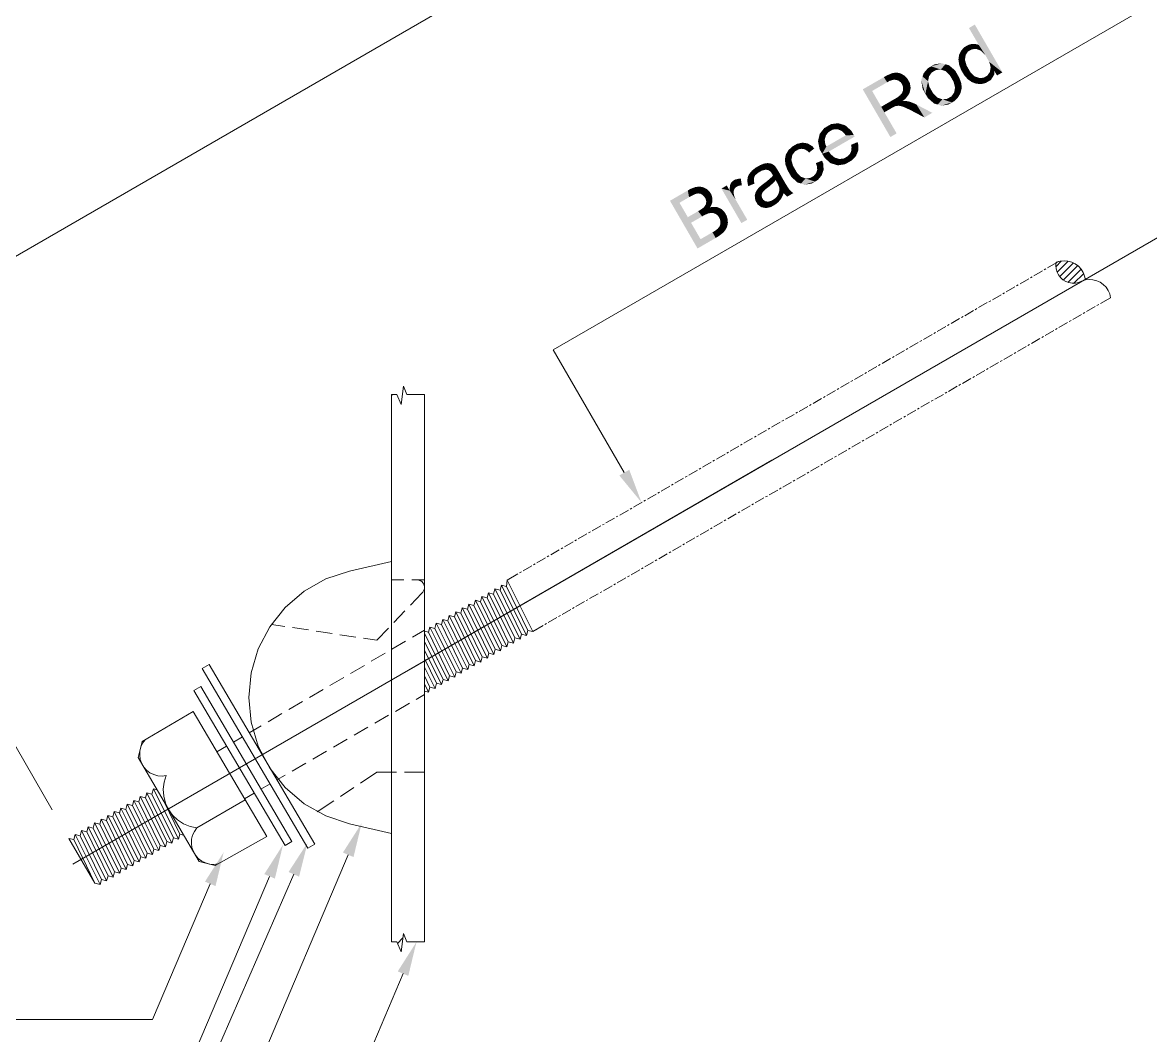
# Model space of a CAD drawing. Header units: millimetres. Extents: x 2 to 579, y 1 to 405.
# Drawn here: x 226.2 to 243.89, y 95.89 to 111.78 of the extents above; entities that cross this region are included whole.
import ezdxf

# ---------------------------------------------------------------- set-up
doc = ezdxf.new("R2010")
doc.units = ezdxf.units.MM
doc.linetypes.add('XKITLINE00', pattern=[0])
doc.layers.add('LinkedObject', color=7, linetype='Continuous', lineweight=0)

# ---------------------------------------------------------------- blocks, each defined once
blk = doc.blocks.new('*A4')
at = {"layer": 'LinkedObject'}
for color, points in [(7, [(241.133, 111.748), (241.197, 111.426), (241.041, 111.694)]), (7, [(241.133, 111.748), (241.298, 111.269), (241.197, 111.426)]), (7, [(241.298, 111.269), (241.133, 111.748), (241.566, 110.999)]), (7, [(241.029, 111.428), (241.089, 111.361), (241.004, 111.414)]), (7, [(241.078, 111.443), (241.089, 111.361), (241.029, 111.428)]), (7, [(241.103, 111.444), (241.089, 111.361), (241.078, 111.443)]), (7, [(241.103, 111.444), (241.157, 111.366), (241.089, 111.361)]), (7, [(241.128, 111.445), (241.157, 111.366), (241.103, 111.444)]), (7, [(241.175, 111.436), (241.157, 111.366), (241.128, 111.445)]), (7, [(241.197, 111.426), (241.157, 111.366), (241.175, 111.436)]), (7, [(241.157, 111.366), (241.197, 111.426), (241.193, 111.352)]), (7, [(241.193, 111.352), (241.197, 111.426), (241.229, 111.339)]), (7, [(241.197, 111.426), (241.298, 111.269), (241.229, 111.339)]), (7, [(240.887, 111.276), (240.984, 111.234), (240.876, 111.202)]), (7, [(240.99, 111.271), (240.887, 111.276), (240.904, 111.309)]), (7, [(240.984, 111.234), (240.887, 111.276), (240.99, 111.271)]), (7, [(240.921, 111.343), (241.027, 111.326), (240.904, 111.309)]), (7, [(240.904, 111.309), (241.027, 111.326), (240.99, 111.271)]), (7, [(240.971, 111.395), (241.027, 111.326), (240.921, 111.343)]), (7, [(241.004, 111.414), (241.027, 111.326), (240.971, 111.395)]), (7, [(241.004, 111.414), (241.089, 111.361), (241.057, 111.343)]), (7, [(241.027, 111.326), (241.004, 111.414), (241.057, 111.343)]), (7, [(241.298, 111.269), (241.566, 110.999), (241.33, 111.214)]), (7, [(240.448, 111.093), (240.313, 110.934), (240.398, 111.064)]), (7, [(240.458, 110.997), (240.313, 110.934), (240.448, 111.093)]), (7, [(240.616, 111.141), (240.448, 111.093), (240.504, 111.125)]), (7, [(240.673, 111.125), (240.448, 111.093), (240.616, 111.141)]), (7, [(240.598, 111.043), (240.448, 111.093), (240.673, 111.125)]), (7, [(240.448, 111.093), (240.526, 111.036), (240.492, 111.017)]), (7, [(240.526, 111.036), (240.448, 111.093), (240.598, 111.043)]), (7, [(240.458, 110.997), (240.448, 111.093), (240.492, 111.017)]), (7, [(240.598, 111.043), (240.673, 111.125), (240.636, 111.031)]), (7, [(240.673, 111.125), (240.673, 111.018), (240.636, 111.031)]), (7, [(240.824, 111.028), (240.673, 111.125), (240.73, 111.109)]), (7, [(240.861, 110.964), (240.673, 111.125), (240.824, 111.028)]), (7, [(240.74, 110.955), (240.673, 111.125), (240.861, 110.964)]), (7, [(240.673, 111.018), (240.673, 111.125), (240.74, 110.955)]), (7, [(240.876, 111.202), (240.984, 111.234), (240.882, 111.161)]), (7, [(240.882, 111.161), (240.984, 111.234), (240.978, 111.197)]), (7, [(240.978, 111.197), (240.94, 110.999), (240.882, 111.161)]), (7, [(240.882, 111.161), (240.94, 110.999), (240.887, 111.121)]), (7, [(240.887, 111.121), (240.94, 110.999), (240.916, 111.039)]), (7, [(241.003, 111.107), (240.94, 110.999), (240.978, 111.197)]), (7, [(240.94, 110.999), (241.003, 111.107), (241.034, 111.053)]), (7, [(241.33, 111.214), (241.566, 110.999), (241.359, 111.163)]), (7, [(241.359, 111.163), (241.566, 110.999), (241.382, 111.076)]), (7, [(241.382, 111.076), (241.441, 111.019), (241.375, 111.039)]), (7, [(241.382, 111.076), (241.566, 110.999), (241.441, 111.019)]), (7, [(239.759, 110.843), (239.376, 110.732), (239.707, 110.923)]), (7, [(239.871, 110.991), (239.707, 110.923), (239.839, 110.986)]), (7, [(239.871, 110.885), (239.707, 110.923), (239.871, 110.991)]), (7, [(239.839, 110.986), (239.707, 110.923), (239.757, 110.952)]), (7, [(239.707, 110.923), (239.801, 110.867), (239.759, 110.843)]), (7, [(239.801, 110.867), (239.707, 110.923), (239.871, 110.885)]), (7, [(239.903, 110.996), (239.9, 110.879), (239.871, 110.991)]), (7, [(239.871, 110.991), (239.9, 110.879), (239.871, 110.885)]), (7, [(239.9, 110.879), (239.903, 110.996), (239.929, 110.873)]), (7, [(239.995, 110.968), (239.903, 110.996), (239.965, 110.984)]), (7, [(239.929, 110.873), (239.903, 110.996), (239.995, 110.968)]), (7, [(239.995, 110.968), (239.974, 110.841), (239.929, 110.873)]), (7, [(240.025, 110.951), (239.974, 110.841), (239.995, 110.968)]), (7, [(240.073, 110.904), (239.974, 110.841), (240.025, 110.951)]), (7, [(240.091, 110.873), (239.974, 110.841), (240.073, 110.904)]), (7, [(240.313, 110.934), (240.358, 110.663), (240.292, 110.874)]), (7, [(240.398, 111.064), (240.313, 110.934), (240.33, 110.985)]), (7, [(240.416, 110.938), (240.313, 110.934), (240.458, 110.997)]), (7, [(240.313, 110.934), (240.416, 110.938), (240.408, 110.899)]), (7, [(240.4, 110.86), (240.358, 110.663), (240.313, 110.934)]), (7, [(240.4, 110.86), (240.313, 110.934), (240.408, 110.899)]), (7, [(240.74, 110.955), (240.861, 110.964), (240.769, 110.905)]), (7, [(240.861, 110.964), (240.8, 110.852), (240.769, 110.905)]), (7, [(240.8, 110.852), (240.861, 110.964), (240.823, 110.759)]), (7, [(240.823, 110.759), (240.861, 110.964), (240.925, 110.781)]), (7, [(240.923, 110.82), (240.861, 110.964), (240.891, 110.912)]), (7, [(240.925, 110.781), (240.861, 110.964), (240.923, 110.82)]), (7, [(241.064, 111.001), (240.94, 110.999), (241.034, 111.053)]), (7, [(240.94, 110.999), (241.064, 111.001), (240.964, 110.957)]), (7, [(240.964, 110.957), (241.064, 111.001), (241.021, 110.892)]), (7, [(241.021, 110.892), (241.064, 111.001), (241.054, 110.869)]), (7, [(241.054, 110.869), (241.064, 111.001), (241.131, 110.936)]), (7, [(241.131, 110.936), (241.159, 110.82), (241.054, 110.869)]), (7, [(241.168, 110.923), (241.159, 110.82), (241.131, 110.936)]), (7, [(241.159, 110.82), (241.168, 110.923), (241.196, 110.818)]), (7, [(241.196, 110.818), (241.168, 110.923), (241.204, 110.91)]), (7, [(241.204, 110.91), (241.336, 110.851), (241.196, 110.818)]), (7, [(241.271, 110.914), (241.336, 110.851), (241.204, 110.91)]), (7, [(241.336, 110.851), (241.271, 110.914), (241.301, 110.931)]), (7, [(241.331, 110.949), (241.336, 110.851), (241.301, 110.931)]), (7, [(241.331, 110.949), (241.441, 111.019), (241.336, 110.851)]), (7, [(241.368, 111.003), (241.441, 111.019), (241.331, 110.949)]), (7, [(241.336, 110.851), (241.441, 111.019), (241.386, 110.88)]), (7, [(241.441, 111.019), (241.368, 111.003), (241.375, 111.039)]), (7, [(241.386, 110.88), (241.441, 111.019), (241.438, 110.964)]), (7, [(241.441, 111.019), (241.566, 110.999), (241.481, 110.95)]), (7, [(239.523, 110.707), (239.376, 110.732), (239.759, 110.843)]), (7, [(239.666, 110.459), (239.809, 109.984), (239.376, 110.732)]), (7, [(239.376, 110.732), (239.523, 110.707), (239.666, 110.459)]), (7, [(239.974, 110.841), (240.091, 110.873), (239.989, 110.814)]), (7, [(240.091, 110.873), (240, 110.796), (239.989, 110.814)]), (7, [(240.117, 110.709), (239.991, 110.675), (240.007, 110.715)]), (7, [(240, 110.796), (240.091, 110.873), (240.009, 110.757)]), (7, [(240.008, 110.736), (240.117, 110.709), (240.007, 110.715)]), (7, [(240.009, 110.757), (240.117, 110.709), (240.008, 110.736)]), (7, [(240.009, 110.757), (240.091, 110.873), (240.117, 110.709)]), (7, [(240.127, 110.751), (240.091, 110.873), (240.114, 110.833)]), (7, [(240.117, 110.709), (240.091, 110.873), (240.127, 110.751)]), (7, [(240.292, 110.874), (240.358, 110.663), (240.315, 110.738)]), (7, [(240.422, 110.77), (240.358, 110.663), (240.4, 110.86)]), (7, [(240.358, 110.663), (240.422, 110.77), (240.452, 110.718)]), (7, [(240.482, 110.666), (240.358, 110.663), (240.452, 110.718)]), (7, [(240.816, 110.72), (240.907, 110.669), (240.808, 110.681)]), (7, [(240.925, 110.781), (240.816, 110.72), (240.823, 110.759)]), (7, [(240.926, 110.742), (240.816, 110.72), (240.925, 110.781)]), (7, [(240.907, 110.669), (240.816, 110.72), (240.926, 110.742)]), (7, [(241.054, 110.869), (241.159, 110.82), (241.088, 110.845)]), (7, [(241.196, 110.818), (241.336, 110.851), (241.234, 110.815)]), (7, [(241.234, 110.815), (241.336, 110.851), (241.304, 110.832)]), (7, [(239.83, 110.439), (239.666, 110.459), (239.878, 110.582)]), (7, [(239.83, 110.439), (239.878, 110.582), (239.849, 110.45)]), (7, [(239.849, 110.45), (239.878, 110.582), (239.878, 110.464)]), (7, [(239.928, 110.474), (239.878, 110.582), (239.912, 110.601)]), (7, [(239.878, 110.464), (239.878, 110.582), (239.887, 110.468)]), (7, [(239.887, 110.468), (239.878, 110.582), (239.9, 110.471)]), (7, [(239.9, 110.471), (239.878, 110.582), (239.928, 110.474)]), (7, [(239.961, 110.639), (239.998, 110.548), (239.912, 110.601)]), (7, [(239.928, 110.474), (239.912, 110.601), (239.944, 110.474)]), (7, [(239.912, 110.601), (239.998, 110.548), (239.944, 110.474)]), (7, [(239.944, 110.474), (239.998, 110.548), (239.959, 110.473)]), (7, [(239.998, 110.548), (239.998, 110.463), (239.959, 110.473)]), (7, [(239.976, 110.657), (240.117, 110.709), (239.961, 110.639)]), (7, [(240.107, 110.667), (239.961, 110.639), (240.117, 110.709)]), (7, [(240.048, 110.586), (239.961, 110.639), (240.107, 110.667)]), (7, [(239.998, 110.548), (239.961, 110.639), (240.048, 110.586)]), (7, [(239.991, 110.675), (240.117, 110.709), (239.976, 110.657)]), (7, [(240.024, 110.55), (239.998, 110.463), (239.998, 110.548)]), (7, [(239.998, 110.463), (240.024, 110.55), (240.023, 110.453)]), (7, [(240.023, 110.453), (240.024, 110.55), (240.047, 110.443)]), (7, [(240.08, 110.545), (240.024, 110.55), (240.064, 110.548)]), (7, [(240.047, 110.443), (240.024, 110.55), (240.08, 110.545)]), (7, [(240.08, 110.545), (240.113, 110.412), (240.047, 110.443)]), (7, [(240.113, 110.538), (240.113, 110.412), (240.08, 110.545)]), (7, [(240.182, 110.511), (240.113, 110.412), (240.113, 110.538)]), (7, [(240.482, 110.666), (240.55, 110.494), (240.358, 110.663)]), (7, [(240.358, 110.663), (240.55, 110.494), (240.398, 110.595)]), (7, [(240.398, 110.595), (240.55, 110.494), (240.494, 110.51)]), (7, [(240.55, 110.601), (240.55, 110.494), (240.482, 110.666)]), (7, [(240.55, 110.494), (240.55, 110.601), (240.588, 110.588)]), (7, [(240.625, 110.575), (240.55, 110.494), (240.588, 110.588)]), (7, [(240.625, 110.575), (240.776, 110.527), (240.55, 110.494)]), (7, [(240.697, 110.582), (240.776, 110.527), (240.625, 110.575)]), (7, [(240.776, 110.527), (240.697, 110.582), (240.732, 110.602)]), (7, [(240.766, 110.622), (240.776, 110.527), (240.732, 110.602)]), (7, [(240.887, 110.635), (240.766, 110.622), (240.808, 110.681)]), (7, [(240.867, 110.602), (240.766, 110.622), (240.887, 110.635)]), (7, [(240.811, 110.547), (240.766, 110.622), (240.867, 110.602)]), (7, [(240.776, 110.527), (240.766, 110.622), (240.811, 110.547)]), (7, [(240.808, 110.681), (240.907, 110.669), (240.887, 110.635)]), (7, [(239.666, 110.459), (239.715, 110.373), (239.809, 109.984)]), (7, [(239.715, 110.373), (239.666, 110.459), (239.83, 110.439)]), (7, [(239.809, 109.984), (239.715, 110.373), (239.907, 110.041)]), (7, [(240.113, 110.412), (240.182, 110.511), (240.154, 110.391)]), (7, [(240.154, 110.391), (240.182, 110.511), (240.219, 110.493)]), (7, [(240.154, 110.391), (240.219, 110.493), (240.342, 110.292)]), (7, [(240.342, 110.292), (240.219, 110.493), (240.466, 110.364)]), (7, [(240.55, 110.494), (240.776, 110.527), (240.606, 110.477)]), (7, [(240.606, 110.477), (240.776, 110.527), (240.719, 110.494)]), (7, [(238.991, 110.201), (238.826, 110.156), (238.88, 110.187)]), (7, [(239.046, 110.184), (238.826, 110.156), (238.991, 110.201)]), (7, [(238.978, 110.107), (238.826, 110.156), (239.046, 110.184)]), (7, [(238.978, 110.107), (239.046, 110.184), (239.015, 110.093)]), (7, [(239.046, 110.184), (239.039, 110.084), (239.015, 110.093)]), (7, [(239.039, 110.084), (239.046, 110.184), (239.086, 110.043)]), (7, [(239.197, 110.083), (239.046, 110.184), (239.102, 110.167)]), (7, [(239.086, 110.043), (239.046, 110.184), (239.197, 110.083)]), (7, [(238.826, 110.156), (238.687, 109.975), (238.77, 110.123)]), (7, [(238.839, 110.062), (238.687, 109.975), (238.826, 110.156)]), (7, [(238.77, 110.123), (238.687, 109.975), (238.701, 110.033)]), (7, [(238.798, 110.01), (238.687, 109.975), (238.839, 110.062)]), (7, [(238.789, 109.977), (238.687, 109.975), (238.798, 110.01)]), (7, [(239.238, 110.012), (238.74, 109.722), (239.235, 110.016)]), (7, [(238.806, 109.836), (239.235, 110.016), (238.74, 109.722)]), (7, [(239.245, 109.999), (238.74, 109.722), (239.238, 110.012)]), (7, [(239.109, 110.01), (239.235, 110.016), (238.806, 109.836)]), (7, [(238.826, 110.156), (238.905, 110.101), (238.87, 110.08)]), (7, [(238.905, 110.101), (238.826, 110.156), (238.978, 110.107)]), (7, [(238.839, 110.062), (238.826, 110.156), (238.87, 110.08)]), (7, [(239.086, 110.043), (239.197, 110.083), (239.109, 110.01)]), (7, [(239.235, 110.016), (239.109, 110.01), (239.197, 110.083)]), (7, [(238.266, 109.832), (238.313, 109.758), (238.211, 109.778)]), (7, [(238.301, 109.852), (238.313, 109.758), (238.266, 109.832)]), (7, [(238.43, 109.896), (238.301, 109.852), (238.345, 109.877)]), (7, [(238.471, 109.89), (238.301, 109.852), (238.43, 109.896)]), (7, [(238.418, 109.8), (238.301, 109.852), (238.471, 109.89)]), (7, [(238.301, 109.852), (238.371, 109.792), (238.348, 109.778)]), (7, [(238.371, 109.792), (238.301, 109.852), (238.418, 109.8)]), (7, [(238.313, 109.758), (238.301, 109.852), (238.348, 109.778)]), (7, [(238.418, 109.8), (238.471, 109.89), (238.442, 109.796)]), (7, [(238.471, 109.89), (238.466, 109.791), (238.442, 109.796)]), (7, [(238.466, 109.791), (238.471, 109.89), (238.513, 109.763)]), (7, [(238.584, 109.841), (238.471, 109.89), (238.512, 109.884)]), (7, [(238.616, 109.805), (238.471, 109.89), (238.584, 109.841)]), (7, [(238.513, 109.763), (238.471, 109.89), (238.616, 109.805)]), (7, [(238.687, 109.975), (238.7, 109.79), (238.674, 109.917)]), (7, [(238.687, 109.975), (238.789, 109.977), (238.779, 109.943)]), (7, [(238.779, 109.943), (238.7, 109.79), (238.687, 109.975)]), (7, [(238.788, 109.873), (238.7, 109.79), (238.779, 109.943)]), (7, [(238.7, 109.79), (238.788, 109.873), (238.806, 109.836)]), (7, [(238.806, 109.836), (238.74, 109.722), (238.7, 109.79)]), (7, [(239.249, 109.991), (238.74, 109.722), (239.245, 109.999)]), (7, [(238.845, 109.757), (238.74, 109.722), (239.249, 109.991)]), (7, [(239.295, 109.905), (239.2, 109.827), (239.193, 109.862)]), (7, [(239.196, 109.768), (239.295, 109.905), (239.304, 109.768)]), (7, [(239.2, 109.827), (239.295, 109.905), (239.196, 109.768)]), (7, [(239.304, 109.768), (239.295, 109.905), (239.308, 109.857)]), (7, [(238.17, 109.711), (238.264, 109.664), (238.155, 109.636)]), (7, [(238.155, 109.636), (238.264, 109.664), (238.159, 109.595)]), (7, [(238.159, 109.595), (238.264, 109.664), (238.257, 109.626)]), (7, [(238.271, 109.701), (238.17, 109.711), (238.191, 109.744)]), (7, [(238.264, 109.664), (238.17, 109.711), (238.271, 109.701)]), (7, [(238.211, 109.778), (238.313, 109.758), (238.191, 109.744)]), (7, [(238.191, 109.744), (238.313, 109.758), (238.271, 109.701)]), (7, [(238.513, 109.763), (238.616, 109.805), (238.535, 109.74)]), (7, [(238.873, 109.714), (238.74, 109.722), (238.845, 109.757)]), (7, [(238.74, 109.722), (238.928, 109.557), (238.778, 109.656)]), (7, [(238.873, 109.714), (238.928, 109.557), (238.74, 109.722)]), (7, [(238.778, 109.656), (238.928, 109.557), (238.872, 109.573)]), (7, [(238.938, 109.66), (238.928, 109.557), (238.873, 109.714)]), (7, [(238.928, 109.557), (238.938, 109.66), (238.984, 109.54)]), (7, [(238.974, 109.65), (238.984, 109.54), (238.938, 109.66)]), (7, [(239.115, 109.668), (239.159, 109.592), (239.081, 109.648)]), (7, [(239.14, 109.682), (239.159, 109.592), (239.115, 109.668)]), (7, [(239.14, 109.682), (239.287, 109.728), (239.159, 109.592)]), (7, [(239.176, 109.721), (239.287, 109.728), (239.14, 109.682)]), (7, [(239.159, 109.592), (239.287, 109.728), (239.206, 109.619)]), (7, [(239.186, 109.744), (239.304, 109.768), (239.176, 109.721)]), (7, [(239.287, 109.728), (239.176, 109.721), (239.304, 109.768)]), (7, [(239.196, 109.768), (239.304, 109.768), (239.186, 109.744)]), (7, [(239.206, 109.619), (239.287, 109.728), (239.27, 109.687)]), (7, [(237.695, 109.502), (237.618, 109.432), (237.639, 109.457)]), (7, [(237.728, 109.419), (237.618, 109.432), (237.695, 109.502)]), (7, [(237.73, 109.522), (237.795, 109.458), (237.695, 109.502)]), (7, [(237.728, 109.419), (237.695, 109.502), (237.761, 109.438)]), (7, [(237.761, 109.438), (237.695, 109.502), (237.795, 109.458)]), (7, [(237.852, 109.571), (237.73, 109.522), (237.826, 109.567)]), (7, [(237.857, 109.473), (237.73, 109.522), (237.852, 109.571)]), (7, [(237.826, 109.567), (237.73, 109.522), (237.765, 109.542)]), (7, [(237.795, 109.458), (237.73, 109.522), (237.857, 109.473)]), (7, [(237.922, 109.573), (237.852, 109.571), (237.879, 109.575)]), (7, [(237.94, 109.567), (237.852, 109.571), (237.922, 109.573)]), (7, [(237.857, 109.473), (237.852, 109.571), (237.883, 109.467)]), (7, [(237.883, 109.467), (237.852, 109.571), (237.903, 109.463)]), (7, [(237.852, 109.571), (237.939, 109.431), (237.903, 109.463)]), (7, [(237.94, 109.567), (237.939, 109.431), (237.852, 109.571)]), (7, [(237.957, 109.56), (237.939, 109.431), (237.94, 109.567)]), (7, [(237.99, 109.537), (237.939, 109.431), (237.957, 109.56)]), (7, [(238.005, 109.521), (237.939, 109.431), (237.99, 109.537)]), (7, [(237.939, 109.431), (238.005, 109.521), (238.014, 109.51)]), (7, [(237.939, 109.431), (238.014, 109.51), (237.955, 109.403)]), (7, [(237.955, 109.403), (238.014, 109.51), (237.956, 109.401)]), (7, [(237.956, 109.401), (238.014, 109.51), (237.963, 109.389)]), (7, [(237.963, 109.389), (238.014, 109.51), (237.968, 109.379)]), (7, [(237.968, 109.379), (238.014, 109.51), (238.01, 109.308)]), (7, [(238.04, 109.469), (238.01, 109.308), (238.014, 109.51)]), (7, [(238.257, 109.626), (238.219, 109.424), (238.159, 109.595)]), (7, [(238.159, 109.595), (238.219, 109.424), (238.164, 109.553)]), (7, [(238.164, 109.553), (238.219, 109.424), (238.194, 109.468)]), (7, [(238.281, 109.535), (238.219, 109.424), (238.257, 109.626)]), (7, [(238.219, 109.424), (238.281, 109.535), (238.312, 109.481)]), (7, [(238.343, 109.427), (238.219, 109.424), (238.312, 109.481)]), (7, [(238.738, 109.614), (238.655, 109.537), (238.64, 109.574)]), (7, [(238.655, 109.537), (238.738, 109.614), (238.662, 109.473)]), (7, [(238.662, 109.473), (238.738, 109.614), (238.747, 109.425)]), (7, [(238.762, 109.469), (238.738, 109.614), (238.757, 109.564)]), (7, [(238.747, 109.425), (238.738, 109.614), (238.762, 109.469)]), (7, [(239.011, 109.639), (238.984, 109.54), (238.974, 109.65)]), (7, [(239.011, 109.639), (239.159, 109.592), (238.984, 109.54)]), (7, [(238.984, 109.54), (239.159, 109.592), (239.099, 109.558)]), (7, [(239.081, 109.648), (239.159, 109.592), (239.011, 109.639)]), (7, [(237.353, 109.304), (237.403, 109.206), (237.337, 109.295)]), (7, [(237.431, 109.33), (237.353, 109.304), (237.376, 109.317)]), (7, [(237.464, 109.329), (237.353, 109.304), (237.431, 109.33)]), (7, [(237.459, 109.225), (237.353, 109.304), (237.464, 109.329)]), (7, [(237.353, 109.304), (237.42, 109.216), (237.403, 109.206)]), (7, [(237.42, 109.216), (237.353, 109.304), (237.459, 109.225)]), (7, [(237.459, 109.225), (237.464, 109.329), (237.481, 109.225)]), (7, [(237.569, 109.33), (237.582, 109.214), (237.565, 109.305)]), (7, [(237.565, 109.305), (237.582, 109.214), (237.572, 109.246)]), (7, [(237.678, 109.36), (237.569, 109.33), (237.687, 109.38)]), (7, [(237.572, 109.356), (237.687, 109.38), (237.569, 109.33)]), (7, [(237.669, 109.34), (237.569, 109.33), (237.678, 109.36)]), (7, [(237.669, 109.34), (237.582, 109.214), (237.569, 109.33)]), (7, [(237.597, 109.407), (237.687, 109.38), (237.572, 109.356)]), (7, [(237.67, 109.287), (237.582, 109.214), (237.669, 109.34)]), (7, [(237.618, 109.432), (237.687, 109.38), (237.597, 109.407)]), (7, [(237.687, 109.38), (237.618, 109.432), (237.728, 109.419)]), (7, [(237.947, 109.355), (238.01, 109.308), (237.874, 109.292)]), (7, [(237.874, 109.292), (238.01, 109.308), (237.926, 109.222)]), (7, [(237.926, 109.222), (238.01, 109.308), (237.991, 109.283)]), (7, [(237.968, 109.379), (238.01, 109.308), (237.947, 109.355)]), (7, [(238.058, 109.439), (238.01, 109.308), (238.04, 109.469)]), (7, [(238.058, 109.439), (238.029, 109.274), (238.01, 109.308)]), (7, [(238.129, 109.316), (238.029, 109.274), (238.058, 109.439)]), (7, [(238.129, 109.316), (238.047, 109.243), (238.029, 109.274)]), (7, [(238.047, 109.243), (238.129, 109.316), (238.066, 109.193)]), (7, [(238.066, 109.193), (238.129, 109.316), (238.166, 109.252)]), (7, [(238.343, 109.427), (238.407, 109.255), (238.219, 109.424)]), (7, [(238.219, 109.424), (238.407, 109.255), (238.258, 109.356)]), (7, [(238.258, 109.356), (238.407, 109.255), (238.352, 109.272)]), (7, [(238.41, 109.359), (238.407, 109.255), (238.343, 109.427)]), (7, [(238.407, 109.255), (238.41, 109.359), (238.445, 109.347)]), (7, [(238.48, 109.334), (238.407, 109.255), (238.445, 109.347)]), (7, [(238.48, 109.334), (238.628, 109.285), (238.407, 109.255)]), (7, [(238.549, 109.341), (238.628, 109.285), (238.48, 109.334)]), (7, [(238.628, 109.285), (238.549, 109.341), (238.583, 109.36)]), (7, [(238.61, 109.376), (238.628, 109.285), (238.583, 109.36)]), (7, [(238.61, 109.376), (238.747, 109.425), (238.628, 109.285)]), (7, [(238.645, 109.418), (238.747, 109.425), (238.61, 109.376)]), (7, [(238.628, 109.285), (238.747, 109.425), (238.672, 109.311)]), (7, [(238.747, 109.425), (238.645, 109.418), (238.654, 109.445)]), (7, [(238.662, 109.473), (238.747, 109.425), (238.654, 109.445)]), (7, [(238.672, 109.311), (238.747, 109.425), (238.731, 109.381)]), (7, [(236.652, 109.04), (236.353, 108.984), (236.633, 109.147)]), (7, [(236.676, 109.171), (236.753, 109.091), (236.633, 109.147)]), (7, [(236.633, 109.147), (236.753, 109.091), (236.693, 109.063)]), (7, [(236.652, 109.04), (236.633, 109.147), (236.693, 109.063)]), (7, [(236.752, 109.2), (236.753, 109.091), (236.676, 109.171)]), (7, [(236.792, 109.1), (236.752, 109.2), (236.784, 109.203)]), (7, [(236.753, 109.091), (236.752, 109.2), (236.772, 109.095)]), (7, [(236.772, 109.095), (236.752, 109.2), (236.792, 109.1)]), (7, [(236.817, 109.207), (236.829, 109.095), (236.784, 109.203)]), (7, [(236.784, 109.203), (236.829, 109.095), (236.792, 109.1)]), (7, [(236.877, 109.196), (236.829, 109.095), (236.817, 109.207)]), (7, [(236.906, 109.18), (236.829, 109.095), (236.877, 109.196)]), (7, [(236.829, 109.095), (236.906, 109.18), (236.846, 109.086)]), (7, [(236.906, 109.18), (236.863, 109.077), (236.846, 109.086)]), (7, [(236.863, 109.077), (236.906, 109.18), (236.891, 109.049)]), (7, [(236.891, 109.049), (236.906, 109.18), (236.992, 109.099)]), (7, [(236.977, 109.124), (236.906, 109.18), (236.934, 109.165)]), (7, [(236.992, 109.099), (236.906, 109.18), (236.977, 109.124)]), (7, [(237.291, 109.142), (237.16, 109.176), (237.243, 109.224)]), (7, [(237.16, 109.176), (237.291, 109.142), (237.473, 108.634)]), (7, [(237.297, 109.235), (237.291, 109.142), (237.29, 109.18)]), (7, [(237.305, 109.252), (237.291, 109.142), (237.297, 109.235)]), (7, [(237.388, 109.198), (237.291, 109.142), (237.305, 109.252)]), (7, [(237.366, 109.173), (237.291, 109.142), (237.388, 109.198)]), (7, [(237.36, 109.157), (237.291, 109.142), (237.366, 109.173)]), (7, [(237.353, 109.141), (237.291, 109.142), (237.36, 109.157)]), (7, [(237.384, 109), (237.565, 108.687), (237.291, 109.142)]), (7, [(237.384, 109), (237.291, 109.142), (237.361, 109.058)]), (7, [(237.361, 109.058), (237.291, 109.142), (237.355, 109.087)]), (7, [(237.355, 109.087), (237.291, 109.142), (237.35, 109.106)]), (7, [(237.35, 109.106), (237.291, 109.142), (237.353, 109.141)]), (7, [(237.473, 108.634), (237.291, 109.142), (237.565, 108.687)]), (7, [(237.313, 109.269), (237.403, 109.206), (237.305, 109.252)]), (7, [(237.305, 109.252), (237.403, 109.206), (237.388, 109.198)]), (7, [(237.337, 109.295), (237.403, 109.206), (237.313, 109.269)]), (7, [(237.582, 109.214), (237.67, 109.287), (237.679, 109.254)]), (7, [(237.792, 109.084), (237.692, 109.105), (237.701, 109.124)]), (7, [(237.71, 109.142), (237.802, 109.11), (237.701, 109.124)]), (7, [(237.701, 109.124), (237.802, 109.11), (237.792, 109.084)]), (7, [(237.734, 109.176), (237.802, 109.11), (237.71, 109.142)]), (7, [(237.749, 109.192), (237.802, 109.11), (237.734, 109.176)]), (7, [(237.761, 109.203), (237.819, 109.133), (237.749, 109.192)]), (7, [(237.802, 109.11), (237.749, 109.192), (237.811, 109.122)]), (7, [(237.811, 109.122), (237.749, 109.192), (237.819, 109.133)]), (7, [(237.797, 109.234), (237.854, 109.166), (237.761, 109.203)]), (7, [(237.761, 109.203), (237.854, 109.166), (237.819, 109.133)]), (7, [(237.823, 109.253), (237.88, 109.186), (237.797, 109.234)]), (7, [(237.797, 109.234), (237.88, 109.186), (237.854, 109.166)]), (7, [(237.874, 109.292), (237.926, 109.222), (237.823, 109.253)]), (7, [(237.823, 109.253), (237.926, 109.222), (237.88, 109.186)]), (7, [(238.216, 109.173), (238.136, 109.106), (238.044, 109.075)]), (7, [(238.057, 109.098), (238.216, 109.173), (238.044, 109.075)]), (7, [(238.057, 109.098), (238.166, 109.252), (238.216, 109.173)]), (7, [(238.069, 109.147), (238.166, 109.252), (238.057, 109.098)]), (7, [(238.166, 109.252), (238.067, 109.173), (238.066, 109.193)]), (7, [(238.067, 109.173), (238.166, 109.252), (238.069, 109.147)]), (7, [(238.136, 109.106), (238.216, 109.173), (238.15, 109.088)]), (7, [(238.15, 109.088), (238.216, 109.173), (238.228, 109.158)]), (7, [(238.228, 109.158), (238.178, 109.06), (238.15, 109.088)]), (7, [(238.241, 109.142), (238.178, 109.06), (238.228, 109.158)]), (7, [(238.241, 109.142), (238.194, 109.05), (238.178, 109.06)]), (7, [(238.272, 109.116), (238.194, 109.05), (238.241, 109.142)]), (7, [(238.407, 109.255), (238.628, 109.285), (238.462, 109.238)]), (7, [(238.462, 109.238), (238.628, 109.285), (238.572, 109.253)]), (7, [(236.502, 108.953), (236.353, 108.984), (236.652, 109.04)]), (7, [(236.353, 108.984), (236.684, 108.639), (236.785, 108.236)]), (7, [(236.633, 108.727), (236.684, 108.639), (236.353, 108.984)]), (7, [(236.353, 108.984), (236.502, 108.953), (236.633, 108.727)]), (7, [(236.992, 109.099), (236.902, 109.031), (236.891, 109.049)]), (7, [(236.902, 109.031), (236.992, 109.099), (236.913, 109.011)]), (7, [(236.913, 109.011), (236.992, 109.099), (236.922, 108.973)]), (7, [(237.018, 108.993), (236.918, 108.936), (236.922, 108.973)]), (7, [(237.018, 108.965), (236.918, 108.936), (237.018, 108.993)]), (7, [(236.998, 108.908), (236.918, 108.936), (237.018, 108.965)]), (7, [(236.922, 108.973), (236.992, 109.099), (237.018, 108.993)]), (7, [(237.019, 109.022), (236.992, 109.099), (237.006, 109.075)]), (7, [(237.018, 108.993), (236.992, 109.099), (237.019, 109.022)]), (7, [(237.692, 109.105), (237.792, 109.071), (237.683, 109.065)]), (7, [(237.683, 109.065), (237.792, 109.071), (237.684, 109.044)]), (7, [(237.684, 109.044), (237.792, 109.071), (237.791, 109.057)]), (7, [(237.791, 109.057), (237.708, 108.961), (237.684, 109.044)]), (7, [(237.684, 109.044), (237.708, 108.961), (237.684, 109.022)]), (7, [(237.684, 109.022), (237.708, 108.961), (237.696, 108.98)]), (7, [(237.792, 109.071), (237.692, 109.105), (237.792, 109.084)]), (7, [(237.797, 109.032), (237.708, 108.961), (237.791, 109.057)]), (7, [(237.708, 108.961), (237.797, 109.032), (237.804, 109.02)]), (7, [(237.815, 109.001), (237.708, 108.961), (237.804, 109.02)]), (7, [(237.708, 108.961), (237.815, 109.001), (237.727, 108.927)]), (7, [(237.727, 108.927), (237.815, 109.001), (237.783, 108.885)]), (7, [(237.783, 108.885), (237.815, 109.001), (237.82, 108.877)]), (7, [(237.82, 108.877), (237.815, 109.001), (237.846, 108.979)]), (7, [(237.846, 108.979), (237.857, 108.869), (237.82, 108.877)]), (7, [(237.867, 108.974), (237.857, 108.869), (237.846, 108.979)]), (7, [(237.888, 108.97), (237.857, 108.869), (237.867, 108.974)]), (7, [(237.857, 108.869), (237.888, 108.97), (237.938, 108.887)]), (7, [(237.982, 108.912), (237.888, 108.97), (237.936, 108.981)]), (7, [(237.938, 108.887), (237.888, 108.97), (237.982, 108.912)]), (7, [(237.963, 108.997), (238.009, 108.928), (237.936, 108.981)]), (7, [(237.936, 108.981), (238.009, 108.928), (237.982, 108.912)]), (7, [(237.989, 109.012), (238.009, 108.928), (237.963, 108.997)]), (7, [(238.073, 108.989), (237.989, 109.012), (238.03, 109.051)]), (7, [(238.055, 108.966), (237.989, 109.012), (238.073, 108.989)]), (7, [(238.009, 108.928), (237.989, 109.012), (238.055, 108.966)]), (7, [(238.136, 109.106), (238.03, 109.051), (238.044, 109.075)]), (7, [(238.123, 109.07), (238.03, 109.051), (238.136, 109.106)]), (7, [(238.092, 109.011), (238.03, 109.051), (238.123, 109.07)]), (7, [(238.073, 108.989), (238.03, 109.051), (238.092, 109.011)]), (7, [(238.194, 109.05), (238.272, 109.116), (238.289, 109.106)]), (7, [(236.857, 108.739), (236.633, 108.727), (236.795, 108.821)]), (7, [(236.893, 108.76), (236.795, 108.821), (236.828, 108.84)]), (7, [(236.857, 108.739), (236.795, 108.821), (236.893, 108.76)]), (7, [(236.828, 108.84), (236.979, 108.88), (236.893, 108.76)]), (7, [(236.873, 108.872), (236.979, 108.88), (236.828, 108.84)]), (7, [(236.885, 108.884), (236.998, 108.908), (236.873, 108.872)]), (7, [(236.979, 108.88), (236.873, 108.872), (236.998, 108.908)]), (7, [(236.9, 108.901), (236.998, 108.908), (236.885, 108.884)]), (7, [(236.893, 108.76), (236.979, 108.88), (236.952, 108.785)]), (7, [(236.918, 108.936), (236.998, 108.908), (236.9, 108.901)]), (7, [(236.979, 108.88), (236.997, 108.795), (236.952, 108.785)]), (7, [(237.091, 108.885), (236.979, 108.88), (237.019, 108.889)]), (7, [(237.039, 108.79), (236.979, 108.88), (237.091, 108.885)]), (7, [(236.997, 108.795), (236.979, 108.88), (237.039, 108.79)]), (7, [(237.039, 108.79), (237.091, 108.885), (237.059, 108.781)]), (7, [(237.059, 108.781), (237.091, 108.885), (237.079, 108.772)]), (7, [(237.079, 108.772), (237.091, 108.885), (237.123, 108.872)]), (7, [(237.123, 108.872), (237.111, 108.742), (237.079, 108.772)]), (7, [(237.155, 108.858), (237.111, 108.742), (237.123, 108.872)]), (7, [(237.206, 108.812), (237.111, 108.742), (237.155, 108.858)]), (7, [(237.224, 108.78), (237.111, 108.742), (237.206, 108.812)]), (7, [(237.111, 108.742), (237.224, 108.78), (237.123, 108.721)]), (7, [(237.224, 108.78), (237.133, 108.703), (237.123, 108.721)]), (7, [(237.133, 108.703), (237.224, 108.78), (237.144, 108.667)]), (7, [(237.144, 108.667), (237.224, 108.78), (237.259, 108.669)]), (7, [(237.257, 108.698), (237.224, 108.78), (237.24, 108.753)]), (7, [(237.259, 108.669), (237.224, 108.78), (237.257, 108.698)]), (7, [(236.684, 108.639), (236.633, 108.727), (236.857, 108.739)]), (7, [(236.785, 108.236), (236.684, 108.639), (236.833, 108.382)]), (7, [(237.244, 108.568), (237.123, 108.572), (237.138, 108.6)]), (7, [(237.145, 108.631), (237.253, 108.589), (237.138, 108.6)]), (7, [(237.138, 108.6), (237.253, 108.589), (237.244, 108.568)]), (7, [(237.259, 108.669), (237.145, 108.631), (237.144, 108.667)]), (7, [(237.261, 108.64), (237.145, 108.631), (237.259, 108.669)]), (7, [(237.253, 108.589), (237.145, 108.631), (237.261, 108.64)]), (7, [(237.02, 108.49), (237.07, 108.401), (236.833, 108.382)]), (7, [(237.044, 108.504), (237.106, 108.422), (237.02, 108.49)]), (7, [(237.02, 108.49), (237.106, 108.422), (237.07, 108.401)]), (7, [(237.076, 108.525), (237.163, 108.463), (237.044, 108.504)]), (7, [(237.044, 108.504), (237.163, 108.463), (237.106, 108.422)]), (7, [(237.085, 108.532), (237.163, 108.463), (237.076, 108.525)]), (7, [(237.184, 108.483), (237.085, 108.532), (237.1, 108.545)]), (7, [(237.163, 108.463), (237.085, 108.532), (237.184, 108.483)]), (7, [(237.123, 108.572), (237.235, 108.546), (237.1, 108.545)]), (7, [(237.1, 108.545), (237.235, 108.546), (237.184, 108.483)]), (7, [(237.235, 108.546), (237.123, 108.572), (237.244, 108.568)]), (7, [(237.184, 108.483), (237.235, 108.546), (237.205, 108.504)]), (7, [(236.833, 108.382), (237.07, 108.401), (236.785, 108.236)]), (6, [(235.559, 104.675), (235.714, 104.765), (235.907, 104.252)]), (6, [(231.391, 98.69), (231.225, 98.76), (231.519, 99.222)]), (6, [(230.158, 98.352), (229.992, 98.422), (230.286, 98.884)]), (6, [(230.537, 98.383), (230.372, 98.455), (230.67, 98.914)]), (6, [(229.227, 98.234), (229.062, 98.304), (229.355, 98.766)]), (6, [(232.25, 96.826), (232.084, 96.896), (232.378, 97.358)])]:
    blk.add_hatch(color=color, dxfattribs=at).paths.add_polyline_path(points, flags=17)
at = {"layer": 'LinkedObject', "color": 6, "linetype": 'XKITLINE00', "lineweight": 0}
for p, q in [((222.761, 106.19), (264.155, 130.114)), ((234.523, 106.646), (243.683, 111.94)), ((232.264, 101.627), (247.085, 110.193)), ((226.667, 99.432), (222.311, 106.969)), ((235.637, 104.72), (234.523, 106.646)), ((231.308, 98.725), (227.153, 88.935)), ((230.454, 98.419), (227.54, 91.724)), ((230.075, 98.387), (228.496, 94.669)), ((229.144, 98.269), (228.241, 96.141)), ((232.167, 96.861), (227.877, 86.754)), ((228.241, 96.141), (218.7, 96.141))]:
    blk.add_line(p, q, dxfattribs=at)
at = {"layer": 'LinkedObject', "color": 9, "linetype": 'XKITLINE00', "lineweight": 0}
for p, q in [((242.059, 107.808), (242.194, 107.886)), ((242.221, 107.902), (242.248, 107.917)), ((242.275, 107.933), (242.444, 108.031)), ((241.842, 107.683), (241.978, 107.761)), ((242.005, 107.777), (242.032, 107.792)), ((241.572, 107.527), (241.599, 107.542)), ((241.626, 107.558), (241.761, 107.636)), ((241.788, 107.652), (241.815, 107.667)), ((241.193, 107.308), (241.328, 107.386)), ((241.355, 107.401), (241.382, 107.417)), ((241.409, 107.433), (241.545, 107.511)), ((243.048, 107.34), (243.075, 107.356)), ((243.102, 107.371), (243.261, 107.463)), ((240.977, 107.182), (241.112, 107.261)), ((241.139, 107.276), (241.166, 107.292)), ((242.669, 107.121), (242.804, 107.199)), ((242.832, 107.215), (242.859, 107.231)), ((242.886, 107.246), (243.021, 107.325)), ((240.544, 106.932), (240.679, 107.01)), ((240.706, 107.026), (240.733, 107.042)), ((240.76, 107.057), (240.895, 107.136)), ((240.922, 107.151), (240.949, 107.167)), ((242.453, 106.996), (242.588, 107.074)), ((242.615, 107.09), (242.642, 107.106)), ((240.327, 106.807), (240.462, 106.885)), ((240.49, 106.901), (240.517, 106.917)), ((242.02, 106.746), (242.155, 106.824)), ((242.182, 106.84), (242.209, 106.855)), ((242.236, 106.871), (242.372, 106.949)), ((242.399, 106.965), (242.426, 106.981)), ((240.057, 106.651), (240.084, 106.666)), ((240.111, 106.682), (240.246, 106.76)), ((240.273, 106.776), (240.3, 106.792)), ((241.803, 106.621), (241.939, 106.699)), ((241.966, 106.715), (241.993, 106.73)), ((239.678, 106.432), (239.813, 106.51)), ((239.84, 106.526), (239.867, 106.541)), ((239.894, 106.557), (240.03, 106.635)), ((241.533, 106.464), (241.56, 106.48)), ((241.587, 106.496), (241.722, 106.574)), ((241.749, 106.59), (241.776, 106.605)), ((239.407, 106.276), (239.434, 106.291)), ((239.461, 106.307), (239.597, 106.385)), ((239.624, 106.401), (239.651, 106.416)), ((241.154, 106.246), (241.289, 106.324)), ((241.316, 106.339), (241.343, 106.355)), ((241.371, 106.371), (241.506, 106.449)), ((239.029, 106.057), (239.164, 106.135)), ((239.191, 106.15), (239.218, 106.166)), ((239.245, 106.182), (239.38, 106.26)), ((240.938, 106.12), (241.073, 106.199)), ((241.1, 106.214), (241.127, 106.23)), ((231.985, 105.947), (232.069, 105.947)), ((231.985, 105.93), (232.002, 105.947)), ((232.069, 105.947), (232.139, 105.791)), ((232.139, 105.791), (232.172, 106.078)), ((232.172, 106.078), (232.229, 105.947)), ((232.229, 105.947), (232.503, 105.947)), ((238.812, 105.931), (238.947, 106.01)), ((238.974, 106.025), (239.001, 106.041)), ((240.505, 105.87), (240.64, 105.948)), ((240.667, 105.964), (240.694, 105.98)), ((240.721, 105.995), (240.856, 106.074)), ((240.884, 106.089), (240.911, 106.105)), ((238.379, 105.681), (238.514, 105.759)), ((238.541, 105.775), (238.569, 105.791)), ((238.596, 105.806), (238.731, 105.885)), ((238.758, 105.9), (238.785, 105.916)), ((240.288, 105.745), (240.424, 105.823)), ((240.451, 105.839), (240.478, 105.855)), ((238.163, 105.556), (238.298, 105.634)), ((238.325, 105.65), (238.352, 105.666)), ((240.018, 105.589), (240.045, 105.604)), ((240.072, 105.62), (240.207, 105.698)), ((240.234, 105.714), (240.261, 105.73)), ((237.892, 105.4), (237.919, 105.415)), ((237.946, 105.431), (238.082, 105.509)), ((238.109, 105.525), (238.136, 105.541)), ((239.639, 105.37), (239.774, 105.448)), ((239.801, 105.464), (239.828, 105.479)), ((239.855, 105.495), (239.991, 105.573)), ((237.513, 105.181), (237.649, 105.259)), ((237.676, 105.275), (237.703, 105.29)), ((237.73, 105.306), (237.865, 105.384)), ((239.368, 105.214), (239.395, 105.229)), ((239.422, 105.245), (239.558, 105.323)), ((239.585, 105.339), (239.612, 105.354)), ((237.297, 105.056), (237.432, 105.134)), ((237.459, 105.15), (237.486, 105.165)), ((238.99, 104.995), (239.125, 105.073)), ((239.152, 105.088), (239.179, 105.104)), ((239.206, 105.12), (239.341, 105.198)), ((237.95, 104.913), (226.99, 98.579)), ((236.864, 104.806), (236.999, 104.884)), ((237.026, 104.899), (237.053, 104.915)), ((237.08, 104.931), (237.216, 105.009)), ((237.243, 105.025), (237.27, 105.04)), ((238.773, 104.869), (238.908, 104.948)), ((238.935, 104.963), (238.963, 104.979)), ((236.648, 104.68), (236.783, 104.759)), ((236.81, 104.774), (236.837, 104.79)), ((238.503, 104.713), (238.53, 104.729)), ((238.557, 104.744), (238.692, 104.823)), ((238.719, 104.838), (238.746, 104.854)), ((236.377, 104.524), (236.404, 104.54)), ((236.431, 104.555), (236.566, 104.634)), ((236.593, 104.649), (236.621, 104.665)), ((238.124, 104.494), (238.259, 104.572)), ((238.286, 104.588), (238.313, 104.604)), ((238.34, 104.619), (238.476, 104.697)), ((235.998, 104.305), (236.134, 104.383)), ((236.161, 104.399), (236.188, 104.415)), ((236.215, 104.43), (236.35, 104.508)), ((237.853, 104.338), (237.88, 104.353)), ((237.907, 104.369), (238.043, 104.447)), ((238.07, 104.463), (238.097, 104.479)), ((235.782, 104.18), (235.917, 104.258)), ((235.944, 104.274), (235.971, 104.29)), ((237.474, 104.119), (237.61, 104.197)), ((237.637, 104.213), (237.664, 104.228)), ((237.691, 104.244), (237.826, 104.322)), ((235.349, 103.93), (235.484, 104.008)), ((235.511, 104.024), (235.538, 104.039)), ((235.565, 104.055), (235.701, 104.133)), ((235.728, 104.149), (235.755, 104.164)), ((237.258, 103.994), (237.393, 104.072)), ((237.42, 104.088), (237.447, 104.103)), ((235.132, 103.805), (235.268, 103.883)), ((235.295, 103.899), (235.322, 103.914)), ((236.825, 103.744), (236.96, 103.822)), ((236.987, 103.837), (237.014, 103.853)), ((237.042, 103.869), (237.177, 103.947)), ((237.204, 103.963), (237.231, 103.978)), ((234.862, 103.648), (234.889, 103.664)), ((234.916, 103.68), (235.051, 103.758)), ((235.078, 103.774), (235.105, 103.789)), ((236.609, 103.618), (236.744, 103.697)), ((236.771, 103.712), (236.798, 103.728)), ((234.483, 103.429), (234.618, 103.508)), ((234.645, 103.523), (234.672, 103.539)), ((234.7, 103.555), (234.835, 103.633)), ((236.338, 103.462), (236.365, 103.478)), ((236.392, 103.493), (236.527, 103.572)), ((236.555, 103.587), (236.582, 103.603)), ((234.213, 103.273), (234.24, 103.289)), ((234.267, 103.304), (234.402, 103.383)), ((234.429, 103.398), (234.456, 103.414)), ((235.959, 103.243), (236.095, 103.321)), ((236.122, 103.337), (236.149, 103.353)), ((236.176, 103.368), (236.311, 103.446)), ((233.8, 103.035), (233.969, 103.132)), ((233.996, 103.148), (234.023, 103.164)), ((234.05, 103.179), (234.185, 103.257)), ((235.743, 103.118), (235.878, 103.196)), ((235.905, 103.212), (235.932, 103.228)), ((235.31, 102.868), (235.445, 102.946)), ((235.472, 102.962), (235.499, 102.977)), ((235.526, 102.993), (235.662, 103.071)), ((235.689, 103.087), (235.716, 103.102)), ((235.093, 102.743), (235.229, 102.821)), ((235.256, 102.837), (235.283, 102.852)), ((234.823, 102.586), (234.85, 102.602)), ((234.877, 102.618), (235.012, 102.696)), ((235.039, 102.712), (235.066, 102.727)), ((234.444, 102.367), (234.579, 102.446)), ((234.606, 102.461), (234.634, 102.477)), ((234.661, 102.493), (234.796, 102.571)), ((234.204, 102.229), (234.363, 102.321)), ((234.39, 102.336), (234.417, 102.352))]:
    blk.add_line(p, q, dxfattribs=at)
at = {"layer": 'LinkedObject', "color": 3, "linetype": 'XKITLINE00', "lineweight": 0}
for p, q in [((242.411, 108.019), (242.405, 107.968)), ((242.405, 107.968), (242.409, 107.916)), ((242.409, 107.916), (242.422, 107.866)), ((242.47, 108.037), (242.411, 108.019)), ((242.532, 108.044), (242.47, 108.037)), ((242.593, 108.039), (242.532, 108.044)), ((242.653, 108.023), (242.593, 108.039)), ((242.708, 107.996), (242.653, 108.023)), ((242.758, 107.959), (242.708, 107.996)), ((242.8, 107.913), (242.758, 107.959)), ((242.832, 107.861), (242.8, 107.913)), ((242.422, 107.866), (242.445, 107.82)), ((242.445, 107.82), (242.476, 107.779)), ((242.476, 107.779), (242.515, 107.744)), ((242.515, 107.744), (242.559, 107.717)), ((242.559, 107.717), (242.607, 107.7)), ((242.761, 107.704), (242.808, 107.725)), ((242.866, 107.743), (242.808, 107.725)), ((242.855, 107.803), (242.832, 107.861)), ((242.866, 107.743), (242.855, 107.803)), ((242.925, 107.749), (242.866, 107.743)), ((242.986, 107.745), (242.925, 107.749)), ((243.044, 107.73), (242.986, 107.745)), ((243.099, 107.705), (243.044, 107.73)), ((243.148, 107.67), (243.099, 107.705)), ((242.607, 107.7), (242.658, 107.691)), ((242.658, 107.691), (242.71, 107.693)), ((242.71, 107.693), (242.761, 107.704)), ((243.19, 107.627), (243.148, 107.67)), ((243.224, 107.577), (243.19, 107.627)), ((243.248, 107.522), (243.224, 107.577)), ((243.261, 107.463), (243.248, 107.522)), ((228.078, 100.504), (228.877, 100.972)), ((230.032, 99.011), (228.877, 100.972)), ((228.012, 100.253), (228.078, 100.504)), ((228.084, 100.477), (228.057, 100.417)), ((228.123, 100.531), (228.084, 100.477)), ((228.041, 100.353), (228.038, 100.287)), ((228.038, 100.287), (228.047, 100.221)), ((228.057, 100.417), (228.041, 100.353)), ((228.012, 100.253), (228.968, 98.622)), ((228.047, 100.221), (228.069, 100.159)), ((228.069, 100.159), (228.102, 100.101)), ((228.102, 100.101), (228.146, 100.052)), ((228.146, 100.052), (228.199, 100.011)), ((228.199, 100.011), (228.258, 99.982)), ((228.258, 99.982), (228.322, 99.964)), ((228.322, 99.964), (228.388, 99.959)), ((228.388, 99.959), (228.454, 99.967)), ((228.454, 99.967), (228.421, 99.862)), ((228.421, 99.862), (228.408, 99.753)), ((228.408, 99.753), (228.415, 99.643)), ((228.415, 99.643), (228.442, 99.536)), ((228.934, 99.147), (229.691, 99.589)), ((228.442, 99.536), (228.489, 99.437)), ((228.489, 99.437), (228.553, 99.347)), ((228.553, 99.347), (228.633, 99.271)), ((228.633, 99.271), (228.725, 99.211)), ((228.725, 99.211), (228.827, 99.169)), ((228.827, 99.169), (228.934, 99.147)), ((228.895, 99.093), (228.868, 99.033)), ((228.934, 99.147), (228.895, 99.093)), ((228.852, 98.969), (228.849, 98.903)), ((228.849, 98.903), (228.858, 98.837)), ((228.868, 99.033), (228.852, 98.969)), ((229.223, 98.555), (230.032, 99.011)), ((228.858, 98.837), (228.88, 98.775)), ((228.88, 98.775), (228.913, 98.717)), ((228.913, 98.717), (228.957, 98.668)), ((228.957, 98.668), (229.01, 98.627)), ((228.968, 98.622), (229.223, 98.555)), ((229.01, 98.627), (229.069, 98.598)), ((229.069, 98.598), (229.133, 98.58)), ((229.133, 98.58), (229.199, 98.575)), ((229.199, 98.575), (229.265, 98.583))]:
    blk.add_line(p, q, dxfattribs=at)
at = {"layer": 'LinkedObject', "color": 1, "linetype": 'XKITLINE00', "lineweight": 0}
for p, q in [((242.409, 107.955), (242.489, 108.036)), ((242.426, 107.864), (242.597, 108.035)), ((242.464, 107.794), (242.679, 108.009)), ((242.518, 107.74), (242.746, 107.968)), ((242.589, 107.702), (242.8, 107.913)), ((242.682, 107.687), (242.841, 107.846)), ((231.985, 103.038), (232.181, 103.038)), ((232.306, 103.038), (232.503, 103.038)), ((232.406, 103.036), (232.385, 103.038)), ((232.428, 103.03), (232.406, 103.036)), ((232.447, 103.02), (232.428, 103.03)), ((232.465, 103.007), (232.447, 103.02)), ((232.479, 102.991), (232.465, 103.007)), ((232.491, 102.972), (232.479, 102.991)), ((232.499, 102.951), (232.491, 102.972)), ((232.502, 102.93), (232.499, 102.951)), ((233.709, 102.956), (233.688, 102.875)), ((233.79, 102.935), (233.709, 102.956)), ((233.709, 102.956), (234.104, 102.164)), ((233.8, 103.035), (233.79, 102.935)), ((234.125, 102.245), (233.79, 102.935)), ((233.8, 103.035), (234.204, 102.229)), ((232.463, 102.831), (232.283, 102.642)), ((232.463, 102.831), (232.478, 102.847)), ((232.478, 102.847), (232.49, 102.866)), ((232.49, 102.866), (232.498, 102.886)), ((232.498, 102.886), (232.502, 102.908)), ((232.502, 102.908), (232.502, 102.93)), ((233.403, 102.776), (233.382, 102.695)), ((233.484, 102.755), (233.403, 102.776)), ((233.403, 102.776), (233.797, 101.987)), ((233.505, 102.836), (233.484, 102.755)), ((233.818, 102.067), (233.484, 102.755)), ((233.586, 102.815), (233.505, 102.836)), ((233.505, 102.836), (233.899, 102.046)), ((233.607, 102.896), (233.586, 102.815)), ((233.921, 102.126), (233.586, 102.815)), ((233.688, 102.875), (233.607, 102.896)), ((233.607, 102.896), (234.002, 102.105)), ((234.023, 102.186), (233.688, 102.875)), ((233.096, 102.597), (233.075, 102.516)), ((233.177, 102.576), (233.096, 102.597)), ((233.096, 102.597), (233.49, 101.809)), ((233.198, 102.657), (233.177, 102.576)), ((233.279, 102.636), (233.198, 102.657)), ((233.198, 102.657), (233.592, 101.868)), ((233.301, 102.717), (233.279, 102.636)), ((233.613, 101.949), (233.279, 102.636)), ((233.382, 102.695), (233.301, 102.717)), ((233.301, 102.717), (233.695, 101.927)), ((233.716, 102.008), (233.382, 102.695)), ((232.196, 102.552), (232.024, 102.371)), ((232.79, 102.418), (232.769, 102.337)), ((232.871, 102.396), (232.79, 102.418)), ((232.79, 102.418), (233.183, 101.631)), ((232.892, 102.477), (232.871, 102.396)), ((232.973, 102.456), (232.892, 102.477)), ((232.892, 102.477), (233.285, 101.69)), ((232.994, 102.537), (232.973, 102.456)), ((233.306, 101.771), (232.973, 102.456)), ((233.075, 102.516), (232.994, 102.537)), ((232.994, 102.537), (233.387, 101.749)), ((233.409, 101.83), (233.075, 102.516)), ((233.511, 101.889), (233.177, 102.576)), ((230.103, 102.339), (230.312, 102.307)), ((230.436, 102.289), (230.683, 102.252)), ((230.807, 102.233), (231.054, 102.196)), ((231.937, 102.28), (231.757, 102.091)), ((232.498, 102.231), (232.503, 102.236)), ((232.565, 102.217), (232.503, 102.233)), ((232.586, 102.298), (232.565, 102.217)), ((232.667, 102.277), (232.586, 102.298)), ((232.586, 102.298), (232.978, 101.512)), ((232.688, 102.358), (232.667, 102.277)), ((232.999, 101.593), (232.667, 102.277)), ((232.769, 102.337), (232.688, 102.358)), ((232.688, 102.358), (233.08, 101.572)), ((233.101, 101.652), (232.769, 102.337)), ((233.204, 101.712), (232.871, 102.396)), ((234.125, 102.245), (234.104, 102.164)), ((234.204, 102.229), (234.125, 102.245)), ((234.265, 102.254), (234.265, 102.256)), ((231.177, 102.178), (231.425, 102.141)), ((231.548, 102.122), (231.757, 102.091)), ((232.503, 102.199), (232.875, 101.453)), ((232.794, 101.475), (232.503, 102.073)), ((232.897, 101.534), (232.565, 102.217)), ((233.818, 102.067), (233.797, 101.987)), ((233.899, 102.046), (233.818, 102.067)), ((233.921, 102.126), (233.899, 102.046)), ((234.002, 102.105), (233.921, 102.126)), ((234.023, 102.186), (234.002, 102.105)), ((234.104, 102.164), (234.023, 102.186)), ((232.503, 101.935), (232.773, 101.394)), ((233.511, 101.889), (233.49, 101.809)), ((233.592, 101.868), (233.511, 101.889)), ((233.613, 101.949), (233.592, 101.868)), ((233.695, 101.927), (233.613, 101.949)), ((233.716, 102.008), (233.695, 101.927)), ((233.797, 101.987), (233.716, 102.008)), ((229.129, 101.712), (229.019, 101.646)), ((229.129, 101.712), (230.782, 98.891)), ((232.692, 101.415), (232.503, 101.804)), ((233.204, 101.712), (233.183, 101.631)), ((233.285, 101.69), (233.204, 101.712)), ((233.306, 101.771), (233.285, 101.69)), ((233.387, 101.749), (233.306, 101.771)), ((233.409, 101.83), (233.387, 101.749)), ((233.49, 101.809), (233.409, 101.83)), ((230.677, 98.83), (229.019, 101.646)), ((232.503, 101.67), (232.671, 101.335)), ((232.589, 101.356), (232.503, 101.534)), ((232.897, 101.534), (232.875, 101.453)), ((232.978, 101.512), (232.897, 101.534)), ((232.999, 101.593), (232.978, 101.512)), ((233.08, 101.572), (232.999, 101.593)), ((233.101, 101.652), (233.08, 101.572)), ((233.183, 101.631), (233.101, 101.652)), ((232.503, 101.406), (232.568, 101.275)), ((232.589, 101.356), (232.568, 101.275)), ((232.671, 101.335), (232.589, 101.356)), ((232.692, 101.415), (232.671, 101.335)), ((232.773, 101.394), (232.692, 101.415)), ((232.794, 101.475), (232.773, 101.394)), ((232.875, 101.453), (232.794, 101.475)), ((232.568, 101.275), (232.503, 101.293)), ((231.498, 99.85), (231.757, 100.022)), ((231.757, 100.022), (232.067, 100.022)), ((232.192, 100.022), (232.503, 100.022)), ((228.252, 99.758), (228.231, 99.677)), ((228.252, 99.758), (228.647, 98.969)), ((228.31, 99.743), (228.252, 99.758)), ((231.186, 99.642), (231.394, 99.781)), ((227.946, 99.579), (227.925, 99.498)), ((227.946, 99.579), (228.34, 98.791)), ((228.027, 99.558), (227.946, 99.579)), ((228.048, 99.639), (228.027, 99.558)), ((228.048, 99.639), (228.442, 98.85)), ((228.129, 99.618), (228.048, 99.639)), ((228.15, 99.699), (228.129, 99.618)), ((228.463, 98.931), (228.129, 99.618)), ((228.15, 99.699), (228.544, 98.909)), ((228.231, 99.677), (228.15, 99.699)), ((228.566, 98.99), (228.231, 99.677)), ((230.823, 99.4), (231.082, 99.573)), ((227.638, 99.403), (227.617, 99.322)), ((227.719, 99.382), (227.638, 99.403)), ((227.638, 99.403), (228.032, 98.613)), ((227.742, 99.459), (227.721, 99.378)), ((227.742, 99.459), (228.135, 98.672)), ((227.823, 99.438), (227.742, 99.459)), ((227.844, 99.519), (227.823, 99.438)), ((228.156, 98.753), (227.823, 99.438)), ((227.844, 99.519), (228.237, 98.731)), ((227.925, 99.498), (227.844, 99.519)), ((228.258, 98.812), (227.925, 99.498)), ((228.361, 98.871), (228.027, 99.558)), ((228.668, 99.049), (228.428, 99.543)), ((227.331, 99.224), (227.31, 99.143)), ((227.331, 99.224), (227.725, 98.435)), ((227.412, 99.203), (227.331, 99.224)), ((227.434, 99.284), (227.412, 99.203)), ((227.434, 99.284), (227.828, 98.494)), ((227.515, 99.263), (227.434, 99.284)), ((227.536, 99.344), (227.515, 99.263)), ((227.849, 98.575), (227.515, 99.263)), ((227.536, 99.344), (227.93, 98.554)), ((227.617, 99.322), (227.536, 99.344)), ((227.951, 98.634), (227.617, 99.322)), ((228.054, 98.694), (227.721, 99.378)), ((227.025, 99.044), (227.004, 98.964)), ((227.106, 99.023), (227.025, 99.044)), ((227.025, 99.044), (227.418, 98.257)), ((227.127, 99.104), (227.106, 99.023)), ((227.208, 99.083), (227.127, 99.104)), ((227.127, 99.104), (227.52, 98.317)), ((227.229, 99.164), (227.208, 99.083)), ((227.542, 98.397), (227.208, 99.083)), ((227.229, 99.164), (227.623, 98.376)), ((227.31, 99.143), (227.229, 99.164)), ((227.644, 98.457), (227.31, 99.143)), ((227.746, 98.516), (227.412, 99.203)), ((228.668, 99.049), (228.647, 98.969)), ((228.726, 99.034), (228.668, 99.049)), ((227.337, 98.279), (226.925, 98.981)), ((226.925, 98.981), (227.004, 98.964)), ((227.337, 98.279), (227.004, 98.964)), ((227.439, 98.338), (227.106, 99.023)), ((228.361, 98.871), (228.34, 98.791)), ((228.442, 98.85), (228.361, 98.871)), ((228.463, 98.931), (228.442, 98.85)), ((228.544, 98.909), (228.463, 98.931)), ((228.566, 98.99), (228.544, 98.909)), ((228.647, 98.969), (228.566, 98.99)), ((230.782, 98.891), (230.677, 98.83)), ((228.054, 98.694), (228.032, 98.613)), ((228.135, 98.672), (228.054, 98.694)), ((228.156, 98.753), (228.135, 98.672)), ((228.237, 98.731), (228.156, 98.753)), ((228.258, 98.812), (228.237, 98.731)), ((228.34, 98.791), (228.258, 98.812)), ((227.746, 98.516), (227.725, 98.435)), ((227.828, 98.494), (227.746, 98.516)), ((227.849, 98.575), (227.828, 98.494)), ((227.93, 98.554), (227.849, 98.575)), ((227.951, 98.634), (227.93, 98.554)), ((228.032, 98.613), (227.951, 98.634)), ((227.439, 98.338), (227.418, 98.257)), ((227.52, 98.317), (227.439, 98.338)), ((227.542, 98.397), (227.52, 98.317)), ((227.623, 98.376), (227.542, 98.397)), ((227.644, 98.457), (227.623, 98.376)), ((227.725, 98.435), (227.644, 98.457)), ((227.418, 98.257), (227.337, 98.279))]:
    blk.add_line(p, q, dxfattribs=at)
at = {"layer": 'LinkedObject', "color": 7, "linetype": 'XKITLINE00', "lineweight": 0}
for p, q in [((231.985, 97.358), (231.985, 105.947)), ((232.503, 105.947), (232.503, 97.358)), ((231.985, 103.327), (231.327, 103.175)), ((231.327, 103.175), (230.957, 103.052)), ((230.957, 103.052), (230.618, 102.86)), ((230.618, 102.86), (230.321, 102.606)), ((230.321, 102.606), (230.078, 102.301)), ((230.078, 102.301), (229.898, 101.955)), ((229.898, 101.955), (229.788, 101.581)), ((229.788, 101.581), (229.75, 101.193)), ((229.75, 101.193), (229.788, 100.805)), ((229.788, 100.805), (229.898, 100.431)), ((229.898, 100.431), (230.078, 100.085)), ((230.078, 100.085), (230.321, 99.78)), ((230.321, 99.78), (230.618, 99.527)), ((230.618, 99.527), (230.957, 99.335)), ((230.957, 99.335), (231.327, 99.211)), ((231.985, 99.059), (231.327, 99.211)), ((227.118, 98.653), (227.118, 98.653)), ((232.139, 97.202), (232.172, 97.489)), ((232.172, 97.489), (232.229, 97.358)), ((232.069, 97.358), (231.985, 97.358)), ((232.069, 97.358), (232.139, 97.202)), ((232.079, 97.335), (232.164, 97.42)), ((232.503, 97.358), (232.229, 97.358))]:
    blk.add_line(p, q, dxfattribs=at)
at = {"layer": 'LinkedObject', "color": 4, "linetype": 'XKITLINE00', "lineweight": 0}
for p, q in [((232.503, 102.249), (232.316, 102.14)), ((232.208, 102.077), (231.993, 101.95)), ((231.885, 101.887), (231.669, 101.761)), ((231.561, 101.697), (231.346, 101.571)), ((231.238, 101.508), (231.022, 101.381)), ((230.914, 101.318), (230.699, 101.192)), ((232.375, 101.163), (232.503, 101.237)), ((230.591, 101.129), (230.375, 101.002)), ((232.05, 100.975), (232.267, 101.101)), ((230.267, 100.939), (230.051, 100.813)), ((231.726, 100.788), (231.942, 100.913)), ((229.944, 100.749), (229.757, 100.64)), ((231.401, 100.6), (231.617, 100.725)), ((229.648, 100.576), (229.507, 100.494)), ((231.077, 100.412), (231.293, 100.537)), ((229.399, 100.43), (229.248, 100.342)), ((230.752, 100.224), (230.968, 100.349)), ((230.427, 100.036), (230.644, 100.161)), ((230.191, 99.899), (230.319, 99.973)), ((229.94, 99.754), (230.084, 99.837)), ((229.682, 99.605), (229.833, 99.692))]:
    blk.add_line(p, q, dxfattribs=at)
at = {"layer": 'LinkedObject', "color": 2, "linetype": 'XKITLINE00', "lineweight": 0}
for p, q in [((228.997, 101.365), (228.886, 101.3)), ((228.997, 101.365), (230.422, 98.933)), ((230.317, 98.871), (228.886, 101.3)), ((230.422, 98.933), (230.317, 98.871))]:
    blk.add_line(p, q, dxfattribs=at)

msp = doc.modelspace()

# ---------------------------------------------------------------- block references
at = {"lineweight": 0}
msp.add_blockref('*A4', (0, 0), dxfattribs=at)

doc.saveas('drawing.dxf')
